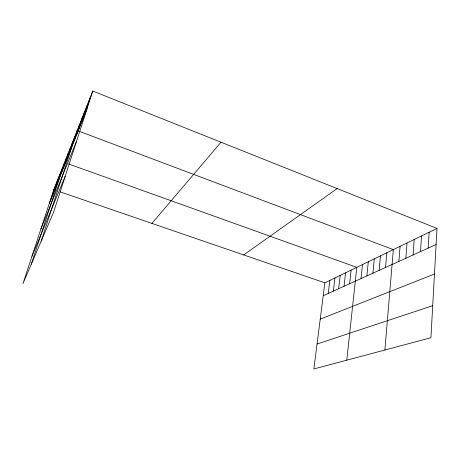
<?xml version="1.0" encoding="UTF-8"?>
<svg xmlns="http://www.w3.org/2000/svg" width="460" height="460" viewBox="0 0 460 460"><rect width="100%" height="100%" fill="white"/><g stroke="black" fill="none" stroke-linecap="round" stroke-linejoin="round"><path stroke-width="0.69" d="M437 228.43L430.934 337.726L313.864 368.966L324.881 282.837L437 228.43L92.776 91.034L53.814 189.687L23 283.561L53.607 212.204L92.776 91.034M428.179 248.118L429.145 232.237M420.503 251.603L421.538 235.934M413.068 254.972L414.167 239.51M405.864 258.238L407.014 242.978M398.877 261.406L400.079 246.341M384.882 350.014L393.352 249.607L77.182 130.519L41.181 241.172M385.514 267.467L386.814 252.781M379.126 270.365L380.466 255.863M372.916 273.177L374.302 258.853M366.884 275.914L368.305 261.763M361.019 278.576L362.474 264.592M346.788 360.18L356.799 267.346L68.494 163.927M349.594 283.757L351.118 270.106M344.034 286.275L345.586 272.791M338.623 288.73L340.199 275.402M333.356 291.117L334.96 277.943M328.233 293.44L329.854 280.422M84.306 115.609L89.93 98.245M74.209 140.955L79.551 124.522M76.596 134.97L82.001 118.312M79.068 128.754L84.548 111.866M81.638 122.308L87.187 105.185M57.77 182.217L62.617 167.4M31.286 264.241L64.549 162.506L65.866 162.984M61.519 172.805L66.481 157.607M63.457 167.934L68.482 152.542M65.464 162.898L70.552 147.309M67.539 157.694L72.686 141.904M69.684 152.312L74.894 136.309M50.847 199.594L55.47 185.495M52.497 195.448L57.172 181.183M54.2 191.176L58.932 176.732M55.953 186.766L60.743 172.138M49.243 203.607L87.084 108.646M40.894 229.04L76.584 141.128M31.981 256.203L65.216 176.295M151.927 223.399L221.018 142.22M243.685 254.932L337.157 188.577M323.236 295.705L436.109 244.524M320.24 319.125L434.47 274.028M317.055 344.022L432.71 305.687M53.814 189.687L55.096 190.124M60.22 191.889L324.881 282.837"/></g></svg>
